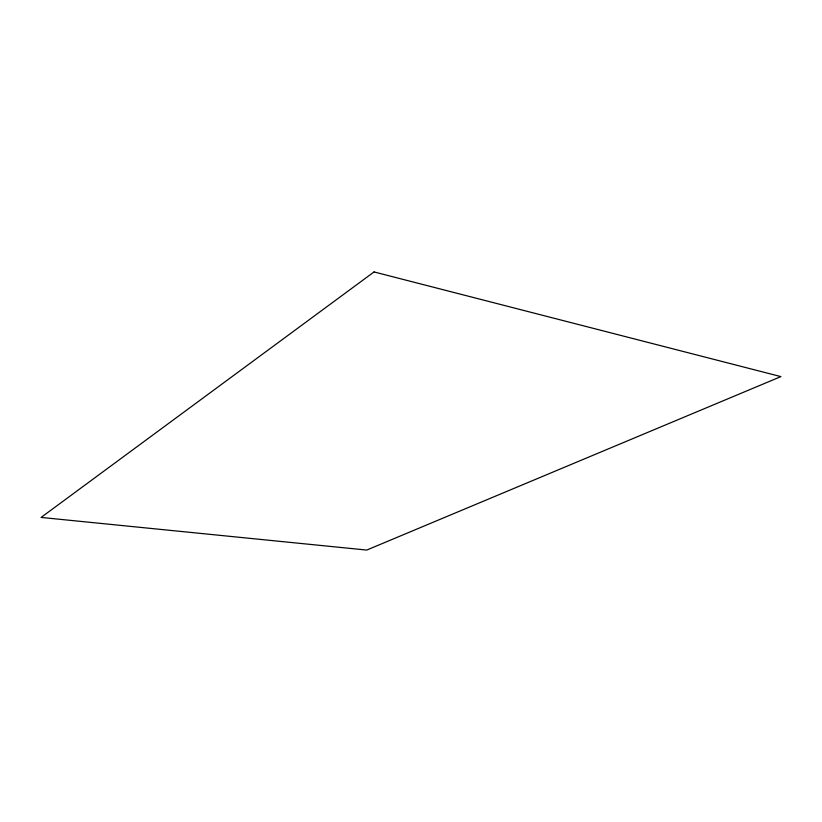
<?xml version="1.0" encoding="UTF-8"?>
<svg xmlns="http://www.w3.org/2000/svg" width="822" height="822" viewBox="0 0 822 822"><rect width="100%" height="100%" fill="white"/><g stroke="black" fill="none" stroke-linecap="round" stroke-linejoin="round"><path stroke-width="1.23" d="M374.041 271.938L41.1 517.428L366.746 550.062L780.9 376.61L374.041 271.938"/></g></svg>
